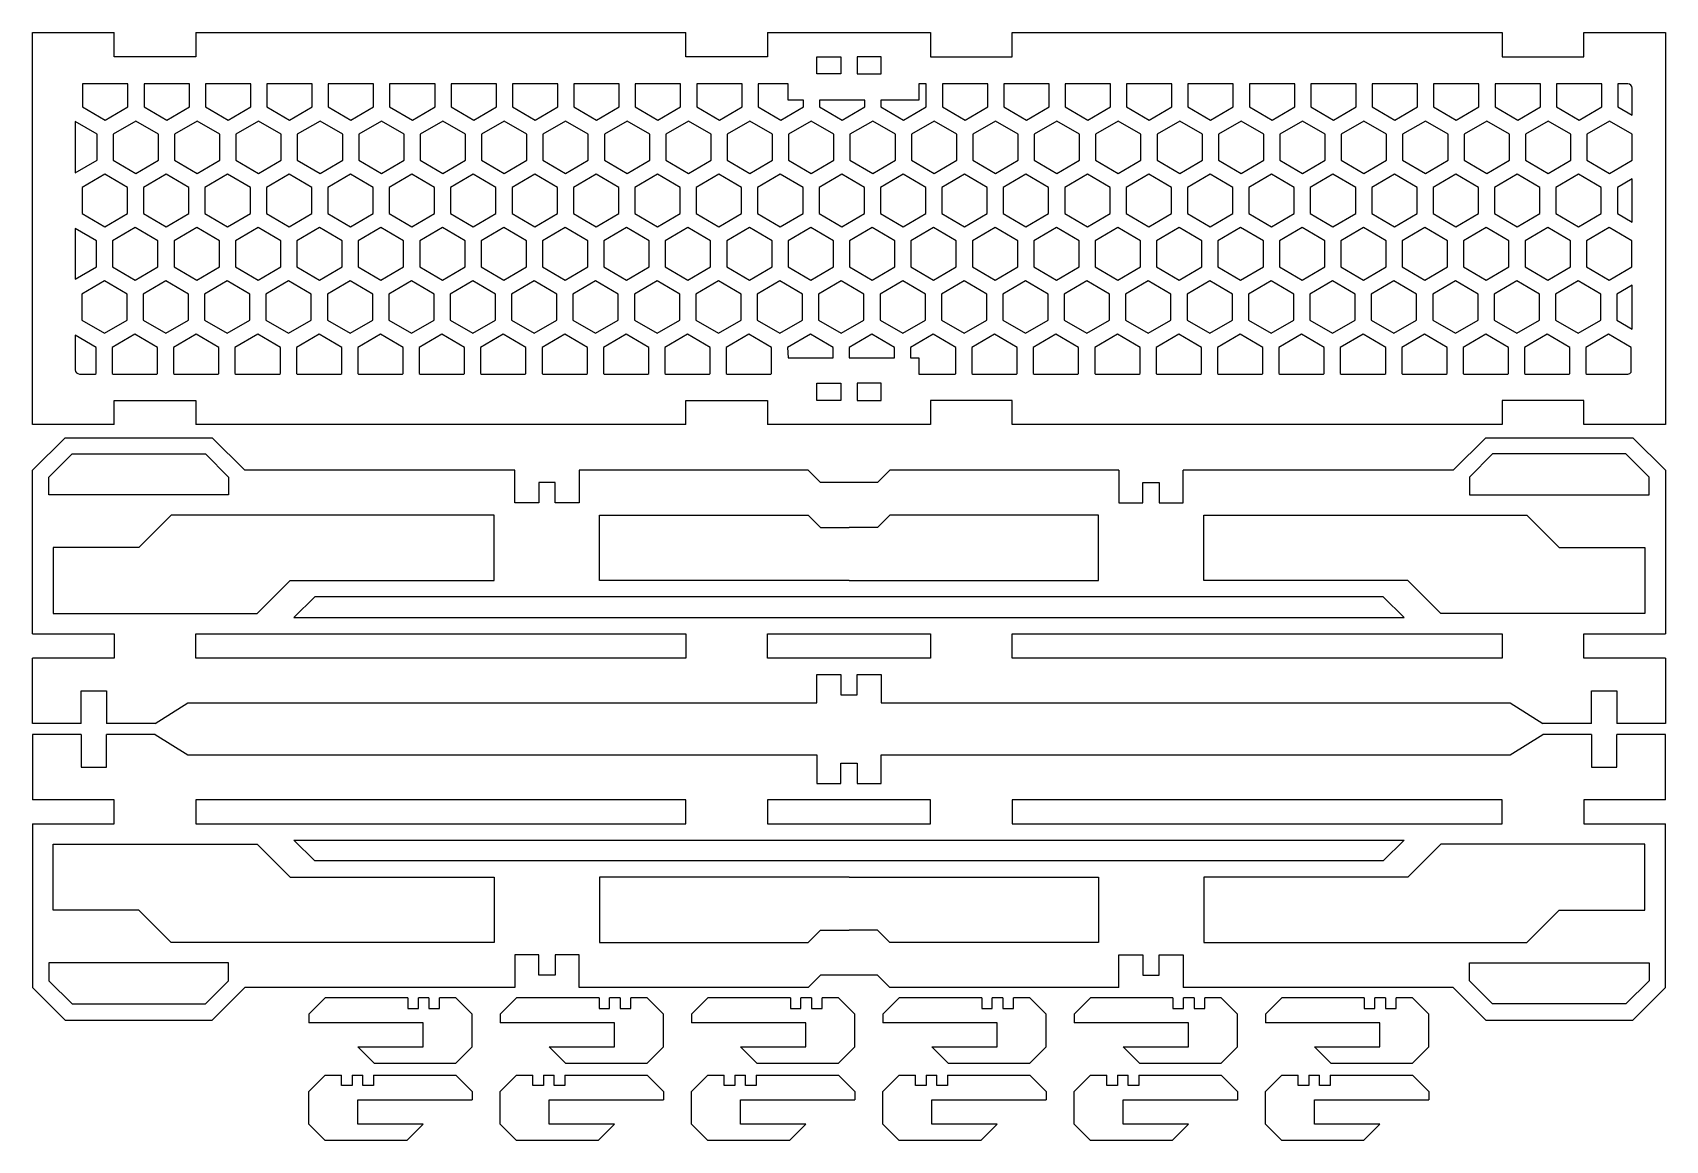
# Model space of a CAD drawing. Extents: x 200 to 400, y 155 to 291.
import ezdxf

# ---------------------------------------------------------------- set-up
doc = ezdxf.new("R2010")
doc.units = 0
doc.layers.get('0').update_dxf_attribs({"linetype": 'CONTINUOUS'})

msp = doc.modelspace()

# ---------------------------------------------------------------- linework, layer by layer
at = {"color": 7}
for points in [[(200, 291), (210, 291)], [(210, 243), (200, 243), (200, 291)], [(210, 288.05), (210, 291)], [(220, 291), (220, 288.05)], [(220, 291), (280, 291)], [(280, 288.05), (280, 291)], [(290, 291), (290, 288.05)], [(290, 291), (310, 291), (310, 288.05), (320, 288.05), (320, 291), (380, 291), (380, 288.05), (390, 288.05), (390, 291), (400, 291), (400, 243), (390, 243), (390, 245.95), (380, 245.95), (380, 243), (320, 243), (320, 245.95), (310, 245.95), (310, 243), (290, 243)], [(220, 288.05), (210, 288.05)], [(290, 288.05), (280, 288.05)], [(210, 245.95), (220, 245.95)], [(210, 243), (210, 245.95)], [(220, 245.95), (220, 243)], [(280, 245.95), (290, 245.95)], [(280, 243), (280, 245.95)], [(290, 245.95), (290, 243)], [(280, 243), (220, 243)], [(204, 241.379167), (200, 237.379167)], [(204, 241.379167), (222, 241.379167)], [(226, 237.379167), (222, 241.379167)], [(378, 241.379167), (374, 237.379167)], [(378, 241.379167), (396, 241.379167)], [(400, 237.379167), (396, 241.379167)], [(200, 217.329167), (200, 237.379167)], [(259.05, 237.379167), (226, 237.379167)], [(259.05, 233.379167), (259.05, 237.379167)], [(266.95, 237.379167), (266.95, 233.379167)], [(295, 237.379167), (266.95, 237.379167)], [(296.5, 235.879167), (295, 237.379167)], [(305, 237.379167), (303.5, 235.879167)], [(333.05, 237.379167), (305, 237.379167)], [(333.05, 237.379167), (333.05, 233.379167), (336, 233.379167), (336, 235.879167), (338, 235.879167), (338, 233.379167), (340.95, 233.379167), (340.95, 237.379167)], [(374, 237.379167), (340.95, 237.379167)], [(400, 237.379167), (400, 217.329167)], [(262, 235.879167), (262, 233.379167)], [(264, 235.879167), (262, 235.879167)], [(264, 233.379167), (264, 235.879167)], [(303.5, 235.879167), (296.5, 235.879167)], [(262, 233.379167), (259.05, 233.379167)], [(266.95, 233.379167), (264, 233.379167)], [(216.95, 231.879167), (213, 227.929167)], [(343.45, 223.879167), (343.45, 231.879167)], [(200, 217.329167), (210, 217.329167)], [(210, 217.329167), (210, 214.379167)], [(390, 217.329167), (400, 217.329167)], [(390, 214.379167), (390, 217.329167)], [(205.95, 206.379167), (200, 206.379167), (200, 214.379167)], [(210, 214.379167), (200, 214.379167)], [(400, 214.379167), (390, 214.379167)], [(400, 214.379167), (400, 206.379167), (394.05, 206.379167)], [(296.05, 212.379167), (299, 212.379167)], [(296.05, 208.879167), (296.05, 212.379167)], [(299, 212.379167), (299, 209.879167)], [(301, 212.379167), (303.95, 212.379167)], [(301, 209.879167), (301, 212.379167)], [(303.95, 212.379167), (303.95, 208.879167)], [(205.95, 210.379167), (209.05, 210.379167)], [(205.95, 206.379167), (205.95, 210.379167)], [(209.05, 210.379167), (209.05, 206.379167)], [(390.95, 210.379167), (394.05, 210.379167)], [(390.95, 206.379167), (390.95, 210.379167)], [(394.05, 210.379167), (394.05, 206.379167)], [(215, 206.379167), (219, 208.879167)], [(219, 208.879167), (296.05, 208.879167)], [(299, 209.879167), (301, 209.879167)], [(303.95, 208.879167), (381, 208.879167)], [(381, 208.879167), (385, 206.379167)], [(215, 206.379167), (209.05, 206.379167)], [(390.95, 206.379167), (385, 206.379167)], [(205.95, 205.021683), (200, 205.021683), (200, 197.021683)], [(205.95, 205.021683), (205.95, 201.021683)], [(215, 205.021683), (209.05, 205.021683)], [(209.05, 201.021683), (209.05, 205.021683)], [(215, 205.021683), (219, 202.521683)], [(381, 202.521683), (385, 205.021683)], [(390.95, 205.021683), (385, 205.021683)], [(390.95, 205.021683), (390.95, 201.021683)], [(400, 197.021683), (400, 205.021683), (394.05, 205.021683)], [(394.05, 201.021683), (394.05, 205.021683)], [(219, 202.521683), (296.05, 202.521683)], [(296.05, 202.521683), (296.05, 199.021683)], [(303.95, 202.521683), (381, 202.521683)], [(303.95, 199.021683), (303.95, 202.521683)], [(205.95, 201.021683), (209.05, 201.021683)], [(299, 201.521683), (301, 201.521683)], [(299, 199.021683), (299, 201.521683)], [(301, 201.521683), (301, 199.021683)], [(390.95, 201.021683), (394.05, 201.021683)], [(296.05, 199.021683), (299, 199.021683)], [(301, 199.021683), (303.95, 199.021683)], [(210, 197.021683), (200, 197.021683)], [(210, 194.071683), (210, 197.021683)], [(390, 197.021683), (390, 194.071683)], [(400, 197.021683), (390, 197.021683)], [(200, 194.071683), (210, 194.071683)], [(200, 194.071683), (200, 174.021683)], [(390, 194.071683), (400, 194.071683)], [(400, 174.021683), (400, 194.071683)], [(343.45, 187.521683), (343.45, 179.521683)], [(216.95, 179.521683), (213, 183.471683)], [(259.05, 178.021683), (259.05, 174.021683)], [(262, 178.021683), (259.05, 178.021683)], [(262, 175.521683), (262, 178.021683)], [(264, 178.021683), (264, 175.521683)], [(266.95, 178.021683), (264, 178.021683)], [(266.95, 174.021683), (266.95, 178.021683)], [(333.05, 174.021683), (333.05, 178.021683), (336, 178.021683), (336, 175.521683), (338, 175.521683), (338, 178.021683), (340.95, 178.021683), (340.95, 174.021683)], [(204, 170.021683), (200, 174.021683)], [(226, 174.021683), (222, 170.021683)], [(259.05, 174.021683), (226, 174.021683)], [(264, 175.521683), (262, 175.521683)], [(295, 174.021683), (266.95, 174.021683)], [(296.5, 175.521683), (295, 174.021683)], [(303.5, 175.521683), (296.5, 175.521683)], [(305, 174.021683), (303.5, 175.521683)], [(333.05, 174.021683), (305, 174.021683)], [(374, 174.021683), (340.95, 174.021683)], [(378, 170.021683), (374, 174.021683)], [(400, 174.021683), (396, 170.021683)], [(233.844783, 170.749996), (235.844783, 172.749996)], [(245.944782, 172.749996), (235.844783, 172.749996)], [(245.944782, 172.749996), (245.944782, 171.449996)], [(248.544782, 172.749996), (247.244782, 172.749996)], [(247.244782, 171.449996), (247.244782, 172.749996)], [(248.544782, 172.749996), (248.544782, 171.449996)], [(251.844782, 172.749996), (249.844782, 172.749996)], [(249.844782, 171.449996), (249.844782, 172.749996)], [(251.844782, 172.749996), (253.844782, 170.749996)], [(257.280333, 170.749996), (259.280333, 172.749996)], [(269.380332, 172.749996), (259.280333, 172.749996)], [(269.380332, 172.749996), (269.380332, 171.449996)], [(271.980332, 172.749996), (270.680332, 172.749996)], [(270.680332, 171.449996), (270.680332, 172.749996)], [(271.980332, 172.749996), (271.980332, 171.449996)], [(275.280332, 172.749996), (273.280332, 172.749996)], [(273.280332, 171.449996), (273.280332, 172.749996)], [(275.280332, 172.749996), (277.280332, 170.749996)], [(280.715913, 170.749996), (282.715913, 172.749996)], [(292.815912, 172.749996), (282.715913, 172.749996)], [(292.815912, 172.749996), (292.815912, 171.449996)], [(295.415912, 172.749996), (294.115912, 172.749996)], [(294.115912, 171.449996), (294.115912, 172.749996)], [(295.415912, 172.749996), (295.415912, 171.449996)], [(298.715912, 172.749996), (296.715912, 172.749996)], [(296.715912, 171.449996), (296.715912, 172.749996)], [(298.715912, 172.749996), (300.715912, 170.749996)], [(304.151463, 170.749996), (306.151463, 172.749996)], [(316.251462, 172.749996), (306.151463, 172.749996)], [(316.251462, 172.749996), (316.251462, 171.449996)], [(318.851462, 172.749996), (317.551462, 172.749996)], [(317.551462, 171.449996), (317.551462, 172.749996)], [(318.851462, 172.749996), (318.851462, 171.449996)], [(322.151462, 172.749996), (320.151462, 172.749996)], [(320.151462, 171.449996), (320.151462, 172.749996)], [(322.151462, 172.749996), (324.151462, 170.749996)], [(327.587023, 170.749996), (329.587023, 172.749996)], [(339.687022, 172.749996), (329.587023, 172.749996)], [(339.687022, 172.749996), (339.687022, 171.449996)], [(342.287022, 172.749996), (340.987022, 172.749996)], [(340.987022, 171.449996), (340.987022, 172.749996)], [(342.287022, 172.749996), (342.287022, 171.449996)], [(345.587022, 172.749996), (343.587022, 172.749996)], [(343.587022, 171.449996), (343.587022, 172.749996)], [(345.587022, 172.749996), (347.587022, 170.749996)], [(351.022601, 170.75), (353.022601, 172.75)], [(363.122601, 172.75), (353.022601, 172.75)], [(363.122601, 172.75), (363.122601, 171.45)], [(365.722601, 172.75), (364.422601, 172.75)], [(364.422601, 171.45), (364.422601, 172.75)], [(365.722601, 172.75), (365.722601, 171.45)], [(369.022601, 172.75), (367.022601, 172.75)], [(367.022601, 171.45), (367.022601, 172.75)], [(369.022601, 172.75), (371.022601, 170.75)], [(204, 170.021683), (222, 170.021683)], [(233.844783, 170.749996), (233.844783, 169.699996)], [(245.944782, 171.449996), (247.244782, 171.449996)], [(248.544782, 171.449996), (249.844782, 171.449996)], [(253.844782, 166.749996), (253.844782, 170.749996)], [(257.280333, 170.749996), (257.280333, 169.699996)], [(269.380332, 171.449996), (270.680332, 171.449996)], [(271.980332, 171.449996), (273.280332, 171.449996)], [(277.280332, 166.749996), (277.280332, 170.749996)], [(280.715913, 170.749996), (280.715913, 169.699996)], [(292.815912, 171.449996), (294.115912, 171.449996)], [(295.415912, 171.449996), (296.715912, 171.449996)], [(300.715912, 166.749996), (300.715912, 170.749996)], [(304.151463, 170.749996), (304.151463, 169.699996)], [(316.251462, 171.449996), (317.551462, 171.449996)], [(318.851462, 171.449996), (320.151462, 171.449996)], [(324.151462, 166.749996), (324.151462, 170.749996)], [(327.587023, 170.749996), (327.587023, 169.699996)], [(339.687022, 171.449996), (340.987022, 171.449996)], [(342.287022, 171.449996), (343.587022, 171.449996)], [(347.587022, 166.749996), (347.587022, 170.749996)], [(351.022601, 170.75), (351.022601, 169.7)], [(363.122601, 171.45), (364.422601, 171.45)], [(365.722601, 171.45), (367.022601, 171.45)], [(371.022601, 166.75), (371.022601, 170.75)], [(378, 170.021683), (396, 170.021683)], [(247.844782, 169.699996), (233.844783, 169.699996)], [(247.844782, 166.749996), (247.844782, 169.699996)], [(271.280332, 169.699996), (257.280333, 169.699996)], [(271.280332, 166.749996), (271.280332, 169.699996)], [(294.715912, 169.699996), (280.715913, 169.699996)], [(294.715912, 166.749996), (294.715912, 169.699996)], [(318.151462, 169.699996), (304.151463, 169.699996)], [(318.151462, 166.749996), (318.151462, 169.699996)], [(341.587022, 169.699996), (327.587023, 169.699996)], [(341.587022, 166.749996), (341.587022, 169.699996)], [(365.022601, 169.7), (351.022601, 169.7)], [(365.022601, 166.75), (365.022601, 169.7)], [(239.844783, 166.749996), (247.844782, 166.749996)], [(241.844783, 164.749996), (239.844783, 166.749996)], [(253.844782, 166.749996), (251.844782, 164.749996)], [(263.280333, 166.749996), (271.280332, 166.749996)], [(265.280333, 164.749996), (263.280333, 166.749996)], [(277.280332, 166.749996), (275.280332, 164.749996)], [(286.715913, 166.749996), (294.715912, 166.749996)], [(288.715913, 164.749996), (286.715913, 166.749996)], [(300.715912, 166.749996), (298.715912, 164.749996)], [(310.151463, 166.749996), (318.151462, 166.749996)], [(312.151463, 164.749996), (310.151463, 166.749996)], [(324.151462, 166.749996), (322.151462, 164.749996)], [(333.587023, 166.749996), (341.587022, 166.749996)], [(335.587023, 164.749996), (333.587023, 166.749996)], [(347.587022, 166.749996), (345.587022, 164.749996)], [(357.022601, 166.75), (365.022601, 166.75)], [(359.022601, 164.75), (357.022601, 166.75)], [(371.022601, 166.75), (369.022601, 164.75)], [(241.844783, 164.749996), (251.844782, 164.749996)], [(265.280333, 164.749996), (275.280332, 164.749996)], [(288.715913, 164.749996), (298.715912, 164.749996)], [(312.151463, 164.749996), (322.151462, 164.749996)], [(335.587023, 164.749996), (345.587022, 164.749996)], [(359.022601, 164.75), (369.022601, 164.75)], [(235.84462, 163.290877), (233.84462, 161.290877)], [(235.84462, 163.290877), (237.84462, 163.290877)], [(237.84462, 161.990877), (237.84462, 163.290877)], [(239.14462, 163.290877), (239.14462, 161.990877)], [(239.14462, 163.290877), (240.44462, 163.290877)], [(240.44462, 161.990877), (240.44462, 163.290877)], [(241.74462, 163.290877), (241.74462, 161.990877)], [(241.74462, 163.290877), (251.84462, 163.290877)], [(253.84462, 161.290877), (251.84462, 163.290877)], [(259.280199, 163.290873), (257.280199, 161.290873)], [(259.280199, 163.290873), (261.280199, 163.290873)], [(261.280199, 161.990873), (261.280199, 163.290873)], [(262.580199, 163.290873), (262.580199, 161.990873)], [(262.580199, 163.290873), (263.880199, 163.290873)], [(263.880199, 161.990873), (263.880199, 163.290873)], [(265.180199, 163.290873), (265.180199, 161.990873)], [(265.180199, 163.290873), (275.280198, 163.290873)], [(277.280198, 161.290873), (275.280198, 163.290873)], [(282.715759, 163.290873), (280.715759, 161.290873)], [(282.715759, 163.290873), (284.715759, 163.290873)], [(284.715759, 161.990873), (284.715759, 163.290873)], [(286.015759, 163.290873), (286.015759, 161.990873)], [(286.015759, 163.290873), (287.315759, 163.290873)], [(287.315759, 161.990873), (287.315759, 163.290873)], [(288.615759, 163.290873), (288.615759, 161.990873)], [(288.615759, 163.290873), (298.715758, 163.290873)], [(300.715758, 161.290873), (298.715758, 163.290873)], [(306.151309, 163.290873), (304.151309, 161.290873)], [(306.151309, 163.290873), (308.151309, 163.290873)], [(308.151309, 161.990873), (308.151309, 163.290873)], [(309.451309, 163.290873), (309.451309, 161.990873)], [(309.451309, 163.290873), (310.751309, 163.290873)], [(310.751309, 161.990873), (310.751309, 163.290873)], [(312.051309, 163.290873), (312.051309, 161.990873)], [(312.051309, 163.290873), (322.151308, 163.290873)], [(324.151308, 161.290873), (322.151308, 163.290873)], [(329.586889, 163.290873), (327.586889, 161.290873)], [(329.586889, 163.290873), (331.586889, 163.290873)], [(331.586889, 161.990873), (331.586889, 163.290873)], [(332.886889, 163.290873), (332.886889, 161.990873)], [(332.886889, 163.290873), (334.186889, 163.290873)], [(334.186889, 161.990873), (334.186889, 163.290873)], [(335.486889, 163.290873), (335.486889, 161.990873)], [(335.486889, 163.290873), (345.586888, 163.290873)], [(347.586888, 161.290873), (345.586888, 163.290873)], [(353.022439, 163.290873), (351.022439, 161.290873)], [(353.022439, 163.290873), (355.022439, 163.290873)], [(355.022439, 161.990873), (355.022439, 163.290873)], [(356.322439, 163.290873), (356.322439, 161.990873)], [(356.322439, 163.290873), (357.622439, 163.290873)], [(357.622439, 161.990873), (357.622439, 163.290873)], [(358.922439, 163.290873), (358.922439, 161.990873)], [(358.922439, 163.290873), (369.022438, 163.290873)], [(371.022438, 161.290873), (369.022438, 163.290873)], [(233.84462, 157.290877), (233.84462, 161.290877)], [(239.14462, 161.990877), (237.84462, 161.990877)], [(239.84462, 160.240877), (253.84462, 160.240877)], [(239.84462, 157.290877), (239.84462, 160.240877)], [(241.74462, 161.990877), (240.44462, 161.990877)], [(253.84462, 161.290877), (253.84462, 160.240877)], [(257.280199, 157.290873), (257.280199, 161.290873)], [(262.580199, 161.990873), (261.280199, 161.990873)], [(263.280199, 160.240873), (277.280198, 160.240873)], [(263.280199, 157.290873), (263.280199, 160.240873)], [(265.180199, 161.990873), (263.880199, 161.990873)], [(277.280198, 161.290873), (277.280198, 160.240873)], [(280.715759, 157.290873), (280.715759, 161.290873)], [(286.015759, 161.990873), (284.715759, 161.990873)], [(286.715759, 160.240873), (300.715758, 160.240873)], [(286.715759, 157.290873), (286.715759, 160.240873)], [(288.615759, 161.990873), (287.315759, 161.990873)], [(300.715758, 161.290873), (300.715758, 160.240873)], [(304.151309, 157.290873), (304.151309, 161.290873)], [(309.451309, 161.990873), (308.151309, 161.990873)], [(310.151309, 160.240873), (324.151308, 160.240873)], [(310.151309, 157.290873), (310.151309, 160.240873)], [(312.051309, 161.990873), (310.751309, 161.990873)], [(324.151308, 161.290873), (324.151308, 160.240873)], [(327.586889, 157.290873), (327.586889, 161.290873)], [(332.886889, 161.990873), (331.586889, 161.990873)], [(333.586889, 160.240873), (347.586888, 160.240873)], [(333.586889, 157.290873), (333.586889, 160.240873)], [(335.486889, 161.990873), (334.186889, 161.990873)], [(347.586888, 161.290873), (347.586888, 160.240873)], [(351.022439, 157.290873), (351.022439, 161.290873)], [(356.322439, 161.990873), (355.022439, 161.990873)], [(357.022439, 160.240873), (371.022438, 160.240873)], [(357.022439, 157.290873), (357.022439, 160.240873)], [(358.922439, 161.990873), (357.622439, 161.990873)], [(371.022438, 161.290873), (371.022438, 160.240873)], [(233.84462, 157.290877), (235.84462, 155.290877)], [(247.84462, 157.290877), (239.84462, 157.290877)], [(245.84462, 155.290877), (247.84462, 157.290877)], [(257.280199, 157.290873), (259.280199, 155.290873)], [(271.280198, 157.290873), (263.280199, 157.290873)], [(269.280198, 155.290873), (271.280198, 157.290873)], [(280.715759, 157.290873), (282.715759, 155.290873)], [(294.715758, 157.290873), (286.715759, 157.290873)], [(292.715758, 155.290873), (294.715758, 157.290873)], [(304.151309, 157.290873), (306.151309, 155.290873)], [(318.151308, 157.290873), (310.151309, 157.290873)], [(316.151308, 155.290873), (318.151308, 157.290873)], [(327.586889, 157.290873), (329.586889, 155.290873)], [(341.586888, 157.290873), (333.586889, 157.290873)], [(339.586888, 155.290873), (341.586888, 157.290873)], [(351.022439, 157.290873), (353.022439, 155.290873)], [(365.022438, 157.290873), (357.022439, 157.290873)], [(363.022438, 155.290873), (365.022438, 157.290873)], [(245.84462, 155.290877), (235.84462, 155.290877)], [(269.280198, 155.290873), (259.280199, 155.290873)], [(292.715758, 155.290873), (282.715759, 155.290873)], [(316.151308, 155.290873), (306.151309, 155.290873)], [(339.586888, 155.290873), (329.586889, 155.290873)], [(363.022438, 155.290873), (353.022439, 155.290873)]]:
    msp.add_lwpolyline(points, dxfattribs=at)
at = {"color": 5}
for points in [[(296.05, 285.95), (296.05, 288.05)], [(296.05, 288.05), (299, 288.05), (299, 285.95)], [(299, 285.95), (296.05, 285.95)], [(394.17832, 284.724239), (394.17832, 281.891854), (395.93893, 280.874862), (395.93893, 284.195073)], [(395.40977, 284.724239), (394.17832, 284.724239)], [(393.05333, 254.049622), (390.27571, 252.445586), (390.27571, 249.238029), (390.37702, 249.179629), (395.40977, 249.179629)], [(395.83146, 249.391504), (395.83146, 252.445582), (393.05333, 254.049622)], [(205.2064, 253.928697), (205.2064, 249.708799)], [(205.73557, 249.179633), (207.67344, 249.179633), (207.77472, 249.238033), (207.77472, 252.44559), (205.2064, 253.928697)], [(296.05, 245.95), (296.05, 248.05)], [(296.05, 248.05), (299, 248.05), (299, 245.95)], [(299, 245.95), (296.05, 245.95)], [(202, 236.550767), (204.8284, 239.379167)], [(204.8284, 239.379167), (221.1716, 239.379167)], [(221.1716, 239.379167), (224, 236.550767)], [(378.8284, 239.379167), (376, 236.550767)], [(395.1716, 239.379167), (378.8284, 239.379167)], [(398, 236.550767), (395.1716, 239.379167)], [(224, 234.379167), (202, 234.379167), (202, 236.550767)], [(224, 236.550767), (224, 234.379167)], [(376, 236.550767), (376, 234.379167), (398, 234.379167)], [(398, 234.379167), (398, 236.550767)], [(220, 217.329167), (280, 217.329167)], [(220, 214.379167), (220, 217.329167)], [(280, 217.329167), (280, 214.379167), (220, 214.379167)], [(290, 214.379167), (290, 217.329167), (310, 217.329167)], [(310, 217.329167), (310, 214.379167)], [(320, 217.329167), (380, 217.329167)], [(320, 214.379167), (320, 217.329167)], [(380, 217.329167), (380, 214.379167), (320, 214.379167)], [(310, 214.379167), (290, 214.379167)], [(220, 197.021683), (220, 194.071683)], [(280, 194.071683), (280, 197.021683), (220, 197.021683)], [(310, 197.021683), (290, 197.021683)], [(290, 197.021683), (290, 194.071683), (310, 194.071683)], [(310, 194.071683), (310, 197.021683)], [(320, 197.021683), (320, 194.071683)], [(380, 194.071683), (380, 197.021683), (320, 197.021683)], [(220, 194.071683), (280, 194.071683)], [(320, 194.071683), (380, 194.071683)], [(224, 177.021683), (202, 177.021683), (202, 174.850083)], [(224, 174.850083), (224, 177.021683)], [(376, 174.850083), (376, 177.021683), (398, 177.021683)], [(398, 177.021683), (398, 174.850083)], [(202, 174.850083), (204.8284, 172.021683)], [(221.1716, 172.021683), (224, 174.850083)], [(378.8284, 172.021683), (376, 174.850083)], [(398, 174.850083), (395.1716, 172.021683)], [(204.8284, 172.021683), (221.1716, 172.021683)], [(395.1716, 172.021683), (378.8284, 172.021683)]]:
    msp.add_lwpolyline(points, dxfattribs=at)
for points in [[(303.95, 288.05), (301, 288.05), (301, 285.95), (303.95, 285.95)], [(206.12159, 284.724239), (206.12159, 281.891854), (208.89972, 280.287817), (211.67733, 281.891854), (211.67733, 284.724239)], [(213.64413, 284.724239), (213.64413, 281.891854), (216.42174, 280.287817), (219.19986, 281.891854), (219.19986, 284.724239)], [(221.16615, 284.724239), (221.16615, 281.891854), (223.94428, 280.287817), (226.72189, 281.891854), (226.72189, 284.724239)], [(228.68817, 284.724239), (228.68817, 281.891854), (231.4663, 280.287817), (234.24442, 281.891854), (234.24442, 284.724239)], [(236.21071, 284.724239), (236.21071, 281.891854), (238.98884, 280.287817), (241.76644, 281.891854), (241.76644, 284.724239)], [(243.73273, 284.724239), (243.73273, 281.891854), (246.51086, 280.287817), (249.28898, 281.891854), (249.28898, 284.723724)], [(251.25527, 284.723724), (251.25527, 281.891854), (254.03288, 280.287817), (256.811, 281.891854), (256.811, 284.723724)], [(258.77729, 284.723724), (258.77729, 281.891854), (261.55542, 280.287817), (264.33354, 281.891854), (264.33354, 284.723724)], [(266.29982, 284.723724), (266.29982, 281.891854), (269.07744, 280.287817), (271.85557, 281.891854), (271.85557, 284.723724)], [(273.82185, 284.723724), (273.82185, 281.891854), (276.59997, 280.287817), (279.37759, 281.891854), (279.37759, 284.723724)], [(281.3444, 284.723724), (281.3444, 281.891854), (284.12199, 280.287817), (286.90012, 281.891854), (286.90012, 284.723724)], [(288.86642, 284.723724), (288.86642, 281.891854), (291.64455, 280.287817), (294.42214, 281.891854), (294.42214, 282.723847), (292.55456, 282.723847), (292.55456, 284.723724)], [(308.55463, 284.724239), (308.55463, 282.723847), (303.91098, 282.723847), (303.91098, 281.891854), (306.6891, 280.287817), (309.4667, 281.891854), (309.4667, 284.724239)], [(311.4335, 284.724239), (311.4335, 281.891854), (314.21113, 280.287817), (316.98925, 281.891854), (316.98925, 284.724239)], [(318.95553, 284.724239), (318.95553, 281.891854), (321.73365, 280.287817), (324.51128, 281.891854), (324.51128, 284.724239)], [(326.47755, 284.724239), (326.47755, 281.891854), (329.25568, 280.287817), (332.0338, 281.891854), (332.0338, 284.724239)], [(334.00008, 284.724239), (334.00008, 281.891854), (336.77821, 280.287817), (339.55583, 281.891854), (339.55583, 284.724239)], [(341.5221, 284.724239), (341.5221, 281.891854), (344.30023, 280.287817), (347.07835, 281.891854), (347.07835, 284.724239)], [(349.04466, 284.724239), (349.04466, 281.891854), (351.82278, 280.287817), (354.60038, 281.891854), (354.60038, 284.724239)], [(356.56668, 284.724239), (356.56668, 281.891854), (359.34481, 280.287817), (362.12293, 281.891854), (362.12293, 284.724239)], [(364.08921, 284.724239), (364.08921, 281.891854), (366.86681, 280.287817), (369.64493, 281.891854), (369.64493, 284.724239)], [(371.61124, 284.724239), (371.61124, 281.891854), (374.38936, 280.287817), (377.16696, 281.891854), (377.16696, 284.724239)], [(379.13376, 284.724239), (379.13376, 281.891854), (381.91139, 280.287817), (384.68951, 281.891854), (384.68951, 284.724239)], [(386.65579, 284.724239), (386.65579, 281.891854), (389.43391, 280.287817), (392.21153, 281.891854), (392.21153, 284.724239)], [(296.38895, 282.723847), (296.38895, 281.891854), (299.16655, 280.287817), (301.94467, 281.891854), (301.94467, 282.723847)], [(205.2064, 280.117281), (205.2064, 273.812758), (207.88789, 275.360983), (207.88789, 278.56854)], [(212.6323, 280.172581), (209.8547, 278.568544), (209.8547, 275.360987), (212.6323, 273.757467), (215.41043, 275.360987), (215.41043, 278.568544)], [(220.15484, 280.172581), (217.37672, 278.568544), (217.37672, 275.360987), (220.15484, 273.757467), (222.93245, 275.360987), (222.93245, 278.568544)], [(227.67686, 280.172581), (224.89926, 278.568544), (224.89926, 275.360987), (227.67686, 273.757467), (230.45499, 275.360987), (230.45499, 278.568544)], [(235.1994, 280.172581), (232.42128, 278.568544), (232.42128, 275.360987), (235.1994, 273.757467), (237.97701, 275.360987), (237.97701, 278.568544)], [(242.72142, 280.172581), (239.9433, 278.568544), (239.9433, 275.360987), (242.72142, 273.757467), (245.49955, 275.360987), (245.49955, 278.568544)], [(250.24396, 280.172581), (247.46584, 278.568544), (247.46584, 275.360987), (250.24396, 273.757467), (253.02157, 275.360987), (253.02157, 278.568544)], [(257.76598, 280.172581), (254.98786, 278.568544), (254.98786, 275.360987), (257.76598, 273.757467), (260.54411, 275.360987), (260.54411, 278.568544)], [(265.28801, 280.172581), (262.5104, 278.568544), (262.5104, 275.360987), (265.28801, 273.757467), (268.06613, 275.360987), (268.06613, 278.568544)], [(272.81055, 280.172581), (270.03243, 278.568544), (270.03243, 275.360987), (272.81055, 273.757467), (275.58868, 275.360987), (275.58868, 278.568544)], [(280.33255, 280.172581), (277.55496, 278.568544), (277.55496, 275.360987), (280.33255, 273.757467), (283.11068, 275.360987), (283.11068, 278.568544)], [(287.85511, 280.172581), (285.07698, 278.568544), (285.07698, 275.360987), (287.85511, 273.757467), (290.6327, 275.360987), (290.6327, 278.568544)], [(295.37713, 280.172581), (292.59951, 278.568544), (292.59951, 275.360987), (295.37713, 273.757467), (298.15526, 275.360987), (298.15526, 278.568544)], [(302.89966, 280.172581), (300.12153, 278.568544), (300.12153, 275.360987), (302.89966, 273.757467), (305.67728, 275.360987), (305.67728, 278.568544)], [(310.42168, 280.172581), (307.64409, 278.568544), (307.64409, 275.360987), (310.42168, 273.757467), (313.19981, 275.360987), (313.19981, 278.568544)], [(317.94421, 280.172581), (315.16609, 278.568544), (315.16609, 275.360987), (317.94421, 273.757467), (320.72183, 275.360987), (320.72183, 278.568544)], [(325.46624, 280.172581), (322.68864, 278.568544), (322.68864, 275.360987), (325.46624, 273.757467), (328.24436, 275.360987), (328.24436, 278.568544)], [(332.98879, 280.172581), (330.21066, 278.568544), (330.21066, 275.360987), (332.98879, 273.757467), (335.76639, 275.360987), (335.76639, 278.568544)], [(340.51081, 280.172581), (337.73269, 278.568544), (337.73269, 275.360987), (340.51081, 273.757467), (343.28894, 275.360987), (343.28894, 278.568544)], [(348.03334, 280.172581), (345.25522, 278.568544), (345.25522, 275.360987), (348.03334, 273.757467), (350.81094, 275.360987), (350.81094, 278.568544)], [(355.55537, 280.172581), (352.77724, 278.568544), (352.77724, 275.360987), (355.55537, 273.757467), (358.33349, 275.360987), (358.33349, 278.568544)], [(363.07739, 280.172581), (360.29977, 278.568544), (360.29977, 275.360987), (363.07739, 273.757467), (365.85552, 275.360987), (365.85552, 278.568544)], [(370.59992, 280.172581), (367.82179, 278.568544), (367.82179, 275.360987), (370.59992, 273.757467), (373.37804, 275.360987), (373.37804, 278.568544)], [(378.12194, 280.172581), (375.34435, 278.568544), (375.34435, 275.360987), (378.12194, 273.757467), (380.90007, 275.360987), (380.90007, 278.568544)], [(385.64447, 280.172581), (382.86635, 278.568544), (382.86635, 275.360987), (385.64447, 273.757467), (388.42209, 275.360987), (388.42209, 278.568544)], [(393.1665, 280.172581), (390.3889, 278.568544), (390.3889, 275.360987), (393.1665, 273.757467), (395.93893, 275.357886), (395.93893, 278.571645)], [(208.84287, 273.641708), (206.06526, 272.03819), (206.06526, 268.830117), (208.84287, 267.226596), (211.621, 268.830117), (211.621, 272.03819)], [(216.36541, 273.641708), (213.58729, 272.03819), (213.58729, 268.830117), (216.36541, 267.226596), (219.14302, 268.830117), (219.14302, 272.03819)], [(223.88743, 273.641708), (221.10982, 272.03819), (221.10982, 268.830117), (223.88743, 267.226596), (226.66556, 268.830117), (226.66556, 272.03819)], [(231.40997, 273.641708), (228.63185, 272.03819), (228.63185, 268.830117), (231.40997, 267.226596), (234.18758, 268.830117), (234.18758, 272.03819)], [(238.93199, 273.641708), (236.15438, 272.03819), (236.15438, 268.830117), (238.93199, 267.226596), (241.71012, 268.830117), (241.71012, 272.03819)], [(246.45453, 273.641708), (243.67641, 272.03819), (243.67641, 268.830117), (246.45453, 267.226596), (249.23214, 268.830117), (249.23214, 272.03819)], [(253.97655, 273.641708), (251.19843, 272.03819), (251.19843, 268.830117), (253.97655, 267.226596), (256.75468, 268.830117), (256.75468, 272.03819)], [(261.49857, 273.641708), (258.72096, 272.03819), (258.72096, 268.830117), (261.49857, 267.226596), (264.2767, 268.830117), (264.2767, 272.03819)], [(269.02111, 273.641708), (266.24299, 272.03819), (266.24299, 268.830117), (269.02111, 267.226596), (271.79924, 268.830117), (271.79924, 272.03819)], [(276.54314, 273.641708), (273.76552, 272.03819), (273.76552, 268.830117), (276.54314, 267.226596), (279.32126, 268.830117), (279.32126, 272.03819)], [(284.06567, 273.641708), (281.28754, 272.03819), (281.28754, 268.830117), (284.06567, 267.226596), (286.84379, 268.830117), (286.84379, 272.03819)], [(291.58769, 273.641708), (288.81009, 272.03819), (288.81009, 268.830117), (291.58769, 267.226596), (294.36581, 268.830117), (294.36581, 272.03819)], [(299.11022, 273.641708), (296.33209, 272.03819), (296.33209, 268.830117), (299.11022, 267.226596), (301.88784, 268.830117), (301.88784, 272.03819)], [(306.63224, 273.641708), (303.85465, 272.03819), (303.85465, 268.830117), (306.63224, 267.226596), (309.41037, 268.830117), (309.41037, 272.03819)], [(314.1548, 273.641708), (311.37667, 272.03819), (311.37667, 268.830117), (314.1548, 267.226596), (316.93239, 268.830117), (316.93239, 272.03819)], [(321.67682, 273.641708), (318.8992, 272.03819), (318.8992, 268.830117), (321.67682, 267.226596), (324.45495, 268.830117), (324.45495, 272.03819)], [(329.19935, 273.641708), (326.42122, 272.03819), (326.42122, 268.830117), (329.19935, 267.226596), (331.97694, 268.830117), (331.97694, 272.03819)], [(336.72137, 273.641708), (333.94375, 272.03819), (333.94375, 268.830117), (336.72137, 267.226596), (339.4995, 268.830117), (339.4995, 272.03819)], [(344.2439, 273.641708), (341.46578, 272.03819), (341.46578, 268.830117), (344.2439, 267.226596), (347.02152, 268.830117), (347.02152, 272.03819)], [(351.76592, 273.641708), (348.9878, 272.03819), (348.9878, 268.830117), (351.76592, 267.226596), (354.54405, 268.830117), (354.54405, 272.03819)], [(359.28848, 273.641708), (356.51035, 272.03819), (356.51035, 268.830117), (359.28848, 267.226596), (362.06607, 268.830117), (362.06607, 272.03819)], [(366.81048, 273.641708), (364.03235, 272.03819), (364.03235, 268.830117), (366.81048, 267.226596), (369.5886, 268.830117), (369.5886, 272.03819)], [(374.3325, 273.641708), (371.55491, 272.03819), (371.55491, 268.830117), (374.3325, 267.226596), (377.11063, 268.830117), (377.11063, 272.03819)], [(381.85506, 273.641708), (379.07693, 272.03819), (379.07693, 268.830117), (381.85506, 267.226596), (384.63265, 268.830117), (384.63265, 272.03819)], [(389.37708, 273.641708), (386.59946, 272.03819), (386.59946, 268.830117), (389.37708, 267.226596), (392.15521, 268.830117), (392.15521, 272.03819)], [(395.93893, 273.08722), (394.12148, 272.03819), (394.12148, 268.830117), (395.93893, 267.781084)], [(205.2064, 267.022471), (205.2064, 260.784093), (207.83156, 262.299246), (207.83156, 265.507319)], [(212.57598, 267.110841), (209.79785, 265.507321), (209.79785, 262.299248), (212.57598, 260.69573), (215.35359, 262.299248), (215.35359, 265.507321)], [(220.098, 267.110841), (217.32039, 265.507321), (217.32039, 262.299248), (220.098, 260.69573), (222.87612, 262.299248), (222.87612, 265.507321)], [(227.62054, 267.110841), (224.84241, 265.507321), (224.84241, 262.299248), (227.62054, 260.69573), (230.39815, 262.299248), (230.39815, 265.507321)], [(235.14256, 267.110841), (232.36495, 265.507321), (232.36495, 262.299248), (235.14256, 260.69573), (237.92068, 262.299248), (237.92068, 265.507321)], [(242.6651, 267.110841), (239.88697, 265.507321), (239.88697, 262.299248), (242.6651, 260.69573), (245.44271, 262.299248), (245.44271, 265.507321)], [(250.18712, 267.110841), (247.40951, 265.507321), (247.40951, 262.299248), (250.18712, 260.69573), (252.96524, 262.299248), (252.96524, 265.507321)], [(257.70966, 267.110841), (254.93153, 265.507321), (254.93153, 262.299248), (257.70966, 260.69573), (260.48726, 262.299248), (260.48726, 265.507321)], [(265.23168, 267.110841), (262.45355, 265.507321), (262.45355, 262.299248), (265.23168, 260.69573), (268.0098, 262.299248), (268.0098, 265.507321)], [(272.7537, 267.110841), (269.9761, 265.507321), (269.9761, 262.299248), (272.7537, 260.69573), (275.53182, 262.299248), (275.53182, 265.507321)], [(280.27625, 267.110841), (277.49812, 265.507321), (277.49812, 262.299248), (280.27625, 260.69573), (283.05437, 262.299248), (283.05437, 265.507321)], [(287.79825, 267.110841), (285.02065, 265.507321), (285.02065, 262.299248), (287.79825, 260.69573), (290.57637, 262.299248), (290.57637, 265.507321)], [(295.3208, 267.110841), (292.54268, 265.507321), (292.54268, 262.299248), (295.3208, 260.69573), (298.0984, 262.299248), (298.0984, 265.507321)], [(302.84283, 267.110841), (300.0652, 265.507321), (300.0652, 262.299248), (302.84283, 260.69573), (305.62095, 262.299248), (305.62095, 265.507321)], [(310.36535, 267.110841), (307.58723, 265.507321), (307.58723, 262.299248), (310.36535, 260.69573), (313.14298, 262.299248), (313.14298, 265.507321)], [(317.88738, 267.110841), (315.10976, 265.507321), (315.10976, 262.299248), (317.88738, 260.69573), (320.6655, 262.299248), (320.6655, 265.507321)], [(325.40991, 267.110841), (322.63178, 265.507321), (322.63178, 262.299248), (325.40991, 260.69573), (328.18753, 262.299248), (328.18753, 265.507321)], [(332.93193, 267.110841), (330.15434, 265.507321), (330.15434, 262.299248), (332.93193, 260.69573), (335.71006, 262.299248), (335.71006, 265.507321)], [(340.45448, 267.110841), (337.67636, 265.507321), (337.67636, 262.299248), (340.45448, 260.69573), (343.23208, 262.299248), (343.23208, 265.507321)], [(347.97651, 267.110841), (345.19838, 265.507321), (345.19838, 262.299248), (347.97651, 260.69573), (350.75463, 262.299248), (350.75463, 265.507321)], [(355.49904, 267.110841), (352.72091, 265.507321), (352.72091, 262.299248), (355.49904, 260.69573), (358.27663, 262.299248), (358.27663, 265.507321)], [(363.02106, 267.110841), (360.24294, 265.507321), (360.24294, 262.299248), (363.02106, 260.69573), (365.79919, 262.299248), (365.79919, 265.507321)], [(370.54309, 267.110841), (367.76546, 265.507321), (367.76546, 262.299248), (370.54309, 260.69573), (373.32121, 262.299248), (373.32121, 265.507321)], [(378.06561, 267.110841), (375.28749, 265.507321), (375.28749, 262.299248), (378.06561, 260.69573), (380.84374, 262.299248), (380.84374, 265.507321)], [(385.58764, 267.110841), (382.81002, 265.507321), (382.81002, 262.299248), (385.58764, 260.69573), (388.36576, 262.299248), (388.36576, 265.507321)], [(393.11017, 267.110841), (390.33204, 265.507321), (390.33204, 262.299248), (393.11017, 260.69573), (395.88779, 262.299248), (395.88779, 265.507321)], [(208.78655, 260.579973), (206.00842, 258.976452), (206.00842, 255.768895), (208.78655, 254.164859), (211.56415, 255.768895), (211.56415, 258.976452)], [(216.30857, 260.579973), (213.53096, 258.976452), (213.53096, 255.768895), (216.30857, 254.164859), (219.08669, 255.768895), (219.08669, 258.976452)], [(223.83111, 260.579973), (221.05298, 258.976452), (221.05298, 255.768895), (223.83111, 254.164859), (226.60871, 255.768895), (226.60871, 258.976452)], [(231.35313, 260.579973), (228.57552, 258.976452), (228.57552, 255.768895), (231.35313, 254.164859), (234.13125, 255.768895), (234.13125, 258.976452)], [(238.87566, 260.579973), (236.09754, 258.976452), (236.09754, 255.768895), (238.87566, 254.164859), (241.65327, 255.768895), (241.65327, 258.976452)], [(246.39769, 260.579973), (243.62008, 258.976452), (243.62008, 255.768895), (246.39769, 254.164859), (249.17581, 255.768895), (249.17581, 258.976452)], [(253.92022, 260.579973), (251.1421, 258.976452), (251.1421, 255.768895), (253.92022, 254.164859), (256.69783, 255.768895), (256.69783, 258.976452)], [(261.44225, 260.579973), (258.66412, 258.976452), (258.66412, 255.768895), (261.44225, 254.164859), (264.22037, 255.768895), (264.22037, 258.976452)], [(268.96425, 260.579973), (266.18666, 258.976452), (266.18666, 255.768895), (268.96425, 254.164859), (271.74238, 255.768895), (271.74238, 258.976452)], [(276.48681, 260.579973), (273.70868, 258.976452), (273.70868, 255.768895), (276.48681, 254.164859), (279.26493, 255.768895), (279.26493, 258.976452)], [(284.00883, 260.579973), (281.23121, 258.976452), (281.23121, 255.768895), (284.00883, 254.164859), (286.78696, 255.768895), (286.78696, 258.976452)], [(291.53136, 260.579973), (288.75324, 258.976452), (288.75324, 255.768895), (291.53136, 254.164859), (294.30949, 255.768895), (294.30949, 258.976452)], [(299.05338, 260.579973), (296.27579, 258.976452), (296.27579, 255.768895), (299.05338, 254.164859), (301.83151, 255.768895), (301.83151, 258.976452)], [(306.57591, 260.579973), (303.79779, 258.976452), (303.79779, 255.768895), (306.57591, 254.164859), (309.35353, 255.768895), (309.35353, 258.976452)], [(314.09794, 260.579973), (311.32034, 258.976452), (311.32034, 255.768895), (314.09794, 254.164859), (316.87606, 255.768895), (316.87606, 258.976452)], [(321.62049, 260.579973), (318.84237, 258.976452), (318.84237, 255.768895), (321.62049, 254.164859), (324.39809, 255.768895), (324.39809, 258.976452)], [(329.14252, 260.579973), (326.36489, 258.976452), (326.36489, 255.768895), (329.14252, 254.164859), (331.92064, 255.768895), (331.92064, 258.976452)], [(336.66504, 260.579973), (333.88692, 258.976452), (333.88692, 255.768895), (336.66504, 254.164859), (339.44264, 255.768895), (339.44264, 258.976452)], [(344.18707, 260.579973), (341.40945, 258.976452), (341.40945, 255.768895), (344.18707, 254.164859), (346.96519, 255.768895), (346.96519, 258.976452)], [(351.70959, 260.579973), (348.93147, 258.976452), (348.93147, 255.768895), (351.70959, 254.164859), (354.48722, 255.768895), (354.48722, 258.976452)], [(359.23162, 260.579973), (356.45349, 258.976452), (356.45349, 255.768895), (359.23162, 254.164859), (362.00974, 255.768895), (362.00974, 258.976452)], [(366.75417, 260.579973), (363.97605, 258.976452), (363.97605, 255.768895), (366.75417, 254.164859), (369.53177, 255.768895), (369.53177, 258.976452)], [(374.27617, 260.579973), (371.49805, 258.976452), (371.49805, 255.768895), (374.27617, 254.164859), (377.0543, 255.768895), (377.0543, 258.976452)], [(381.7982, 260.579973), (379.0206, 258.976452), (379.0206, 255.768895), (381.7982, 254.164859), (384.57632, 255.768895), (384.57632, 258.976452)], [(389.32075, 260.579973), (386.54263, 258.976452), (386.54263, 255.768895), (389.32075, 254.164859), (392.09835, 255.768895), (392.09835, 258.976452)], [(395.93893, 260.05804), (394.06515, 258.976452), (394.06515, 255.768895), (395.93893, 254.686792)], [(212.51913, 254.049622), (209.74152, 252.445586), (209.74152, 249.238029), (209.84281, 249.179629), (215.19597, 249.179629), (215.29726, 249.238029), (215.29726, 252.445586)], [(220.04167, 254.049622), (217.26355, 252.445586), (217.26355, 249.238029), (217.36483, 249.179629), (222.71799, 249.179629), (222.81928, 249.238029), (222.81928, 252.445586)], [(227.56369, 254.049622), (224.78608, 252.445586), (224.78608, 249.238029), (224.88737, 249.179629), (230.24053, 249.179629), (230.34182, 249.238029), (230.34182, 252.445586)], [(235.08623, 254.049622), (232.30811, 252.445586), (232.30811, 249.238029), (232.40939, 249.179629), (237.76255, 249.179629), (237.86384, 249.238029), (237.86384, 252.445586)], [(242.60825, 254.049622), (239.83064, 252.445586), (239.83064, 249.238029), (239.93193, 249.179629), (245.28509, 249.179629), (245.38638, 249.238029), (245.38638, 252.445586)], [(250.13079, 254.049622), (247.35267, 252.445586), (247.35267, 249.238029), (247.45395, 249.179629), (252.80711, 249.179629), (252.9084, 249.238029), (252.9084, 252.445586)], [(257.65281, 254.049622), (254.87521, 252.445586), (254.87521, 249.238029), (254.97649, 249.179629), (260.32965, 249.179629), (260.43094, 249.238029), (260.43094, 252.445586)], [(265.17535, 254.049622), (262.39722, 252.445586), (262.39722, 249.238029), (262.49851, 249.179629), (267.85168, 249.179629), (267.95296, 249.238029), (267.95296, 252.445586)], [(272.69737, 254.049622), (269.91924, 252.445586), (269.91924, 249.238029), (270.02052, 249.179629), (275.37421, 249.179629), (275.47549, 249.238029), (275.47549, 252.445586)], [(280.21939, 254.049622), (277.4418, 252.445586), (277.4418, 249.238029), (277.54308, 249.179629), (282.89623, 249.179629), (282.99752, 249.238029), (282.99752, 252.445586)], [(287.74194, 254.049622), (284.96382, 252.445586), (284.96382, 249.238029), (285.0651, 249.179629), (290.41876, 249.179629), (290.52007, 249.238029), (290.52007, 252.445586)], [(295.26394, 254.049622), (292.48635, 252.445586), (292.55455, 251.178473), (298.04206, 251.178473), (298.04206, 252.445581)], [(302.7865, 254.049622), (300.00837, 252.445586), (300.00837, 251.178478), (305.56409, 251.178478), (305.56409, 252.445586)], [(310.30852, 254.049622), (307.5309, 252.445586), (307.5309, 251.178478), (308.55463, 251.178478), (308.55463, 249.179633), (312.98536, 249.179633), (313.08665, 249.238033), (313.08665, 252.44559)], [(317.83105, 254.049622), (315.05292, 252.445586), (315.05292, 249.238029), (315.15421, 249.179629), (320.50736, 249.179629), (320.60867, 249.238029), (320.60867, 252.445586)], [(325.35307, 254.049622), (322.57545, 252.445586), (322.57545, 249.238029), (322.67676, 249.179629), (328.02992, 249.179629), (328.1312, 249.238029), (328.1312, 252.445586)], [(332.8756, 254.049622), (330.09748, 252.445586), (330.09748, 249.238029), (330.19876, 249.179629), (335.55194, 249.179629), (335.65322, 249.238029), (335.65322, 252.445586)], [(340.39763, 254.049622), (337.62003, 252.445586), (337.62003, 249.238029), (337.72131, 249.179629), (343.07447, 249.179629), (343.17575, 249.238029), (343.17575, 252.445586)], [(347.92018, 254.049622), (345.14205, 252.445586), (345.14205, 249.238029), (345.24334, 249.179629), (350.59649, 249.179629), (350.69778, 249.238029), (350.69778, 252.445586)], [(355.4422, 254.049622), (352.66408, 252.445586), (352.66408, 249.238029), (352.76536, 249.179629), (358.11902, 249.179629), (358.22033, 249.238029), (358.22033, 252.445586)], [(362.96473, 254.049622), (360.18661, 252.445586), (360.18661, 249.238029), (360.28789, 249.179629), (365.64104, 249.179629), (365.74233, 249.238029), (365.74233, 252.445586)], [(370.48676, 254.049622), (367.70863, 252.445586), (367.70863, 249.238029), (367.80991, 249.179629), (373.1636, 249.179629), (373.26488, 249.238029), (373.26488, 252.445586)], [(378.00878, 254.049622), (375.23116, 252.445586), (375.23116, 249.238029), (375.33244, 249.179629), (380.68562, 249.179629), (380.78691, 249.238029), (380.78691, 252.445586)], [(385.53131, 254.049622), (382.75318, 252.445586), (382.75318, 249.238029), (382.85447, 249.179629), (388.20815, 249.179629), (388.30943, 249.238029), (388.30943, 252.445586)], [(301, 245.95), (303.95, 245.95), (303.95, 248.05), (301, 248.05)], [(232, 219.329167), (368, 219.329167), (365.45, 221.879167), (234.55, 221.879167)], [(232, 192.071683), (368, 192.071683), (365.45, 189.521683), (234.55, 189.521683)]]:
    msp.add_lwpolyline(points, close=True, dxfattribs=at)
at = {"color": 3}
for points in [[(202.5, 219.829167), (227.5, 219.829167), (231.55, 223.879167), (256.55, 223.879167), (256.55, 231.879167)], [(216.95, 231.879167), (213, 227.929167)], [(256.55, 231.879167), (216.95, 231.879167)], [(269.45, 231.879167), (295, 231.879167)], [(269.45, 223.879167), (269.45, 231.879167)], [(295, 231.879167), (296.5, 230.379167)], [(296.5, 230.379167), (300, 230.379167)], [(300, 223.879167), (330.55, 223.879167), (330.55, 231.879167)], [(303.5, 230.379167), (300, 230.379167)], [(305, 231.879167), (303.5, 230.379167)], [(330.55, 231.879167), (305, 231.879167)], [(343.45, 231.879167), (383.05, 231.879167)], [(343.45, 223.879167), (343.45, 231.879167)], [(383.05, 231.879167), (387, 227.929167)], [(202.5, 227.929167), (202.5, 219.829167)], [(213, 227.929167), (202.5, 227.929167)], [(387, 227.929167), (397.5, 227.929167)], [(397.5, 227.929167), (397.5, 219.829167)], [(300, 223.879167), (269.45, 223.879167)], [(368.45, 223.879167), (343.45, 223.879167)], [(372.5, 219.829167), (368.45, 223.879167)], [(397.5, 219.829167), (372.5, 219.829167)], [(202.5, 183.471683), (202.5, 191.571683)], [(202.5, 191.571683), (227.5, 191.571683), (231.55, 187.521683), (256.55, 187.521683), (256.55, 179.521683)], [(372.5, 191.571683), (368.45, 187.521683)], [(397.5, 191.571683), (372.5, 191.571683)], [(397.5, 183.471683), (397.5, 191.571683)], [(269.45, 187.521683), (269.45, 179.521683)], [(300, 187.521683), (269.45, 187.521683)], [(300, 187.521683), (330.55, 187.521683), (330.55, 179.521683)], [(368.45, 187.521683), (343.45, 187.521683)], [(343.45, 187.521683), (343.45, 179.521683)], [(213, 183.471683), (202.5, 183.471683)], [(216.95, 179.521683), (213, 183.471683)], [(383.05, 179.521683), (387, 183.471683)], [(387, 183.471683), (397.5, 183.471683)], [(295, 179.521683), (296.5, 181.021683)], [(296.5, 181.021683), (300, 181.021683)], [(303.5, 181.021683), (300, 181.021683)], [(305, 179.521683), (303.5, 181.021683)], [(256.55, 179.521683), (216.95, 179.521683)], [(269.45, 179.521683), (295, 179.521683)], [(330.55, 179.521683), (305, 179.521683)], [(343.45, 179.521683), (383.05, 179.521683)]]:
    msp.add_lwpolyline(points, dxfattribs=at)
at = {"color": 5}
for points in [[(395.93893, 284.195073), (395.93893, 284.488234), (395.70295, 284.724239), (395.40977, 284.724239)], [(205.2064, 249.708799), (205.2064, 249.415641), (205.44241, 249.179633), (205.73557, 249.179633)], [(395.40977, 249.179629), (395.58331, 249.179629), (395.73507, 249.263209), (395.83146, 249.391504)]]:
    msp.add_open_spline(points, degree=3, dxfattribs=at)

doc.saveas('drawing.dxf')
